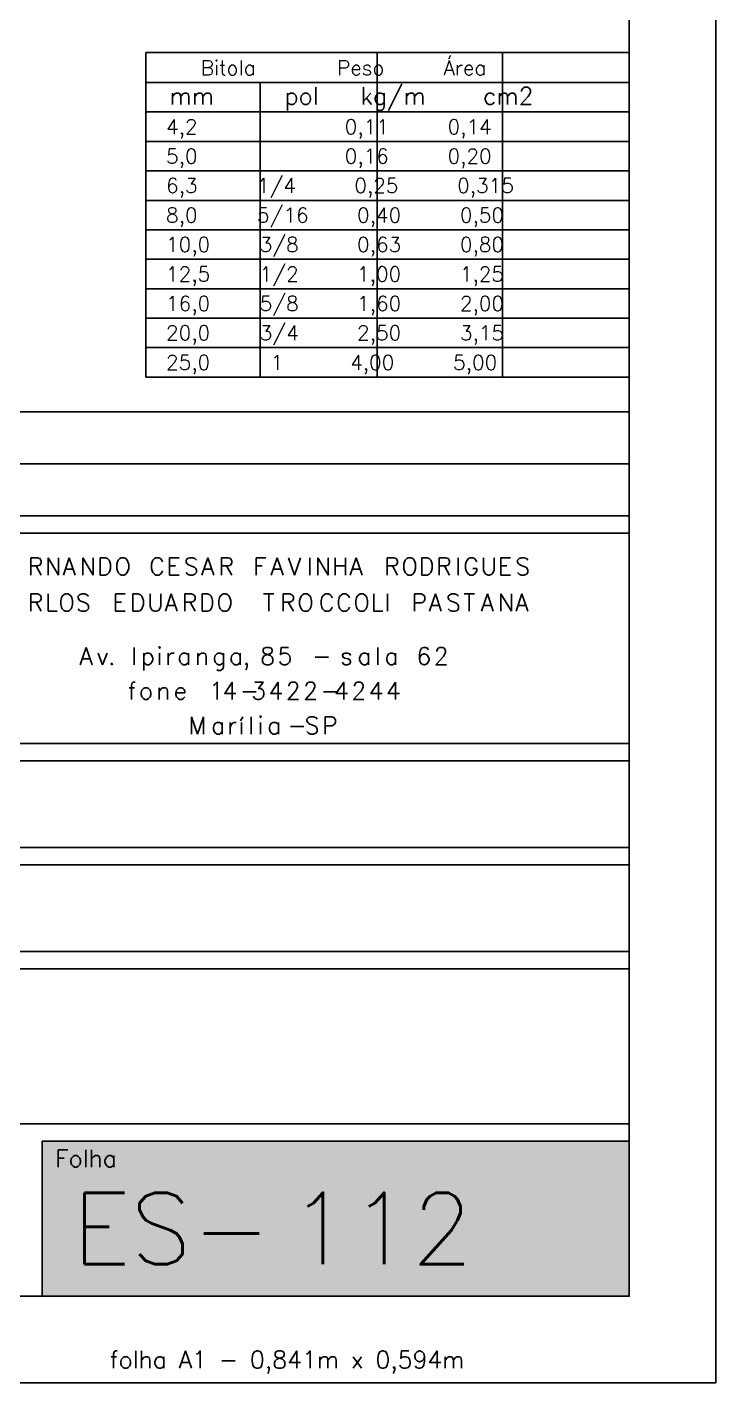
# Model space of a CAD drawing. Extents: x 0 to 84.1, y 0 to 59.4.
# Drawn here: x 76.15 to 84.1, y 0 to 15.65 of the extents above; entities that cross this region are included whole.
import ezdxf

# ---------------------------------------------------------------- set-up
doc = ezdxf.new("R2010")
doc.units = 0
for name, color, linetype in [('2', 2, 'CONTINUOUS'), ('26', 3, 'CONTINUOUS'), ('3', 3, 'CONTINUOUS'), ('4', 4, 'CONTINUOUS')]:
    doc.layers.add(name, color=color, linetype=linetype)
doc.styles.get("Standard").update_dxf_attribs({"font": 'ROMANS.SHX'})

msp = doc.modelspace()

# ---------------------------------------------------------------- linework, layer by layer
at = {"layer": '2', "linetype": 'CONTINUOUS'}
for p, q in [((84.1, 0), (84.1, 59.4)), ((77.516812, 15.356271), (83.1, 15.356271)), ((77.516812, 15.356271), (77.516812, 11.607914)), ((80.190396, 15.356271), (80.190396, 11.607914)), ((81.637418, 15.356271), (81.637418, 11.607914)), ((83.1, 15.356271), (83.1, 11.607914)), ((77.516812, 15.007914), (83.1, 15.007914)), ((78.836731, 11.607914), (78.836731, 15.007914)), ((77.516812, 14.667914), (83.1, 14.667914)), ((77.516812, 14.327914), (83.1, 14.327914)), ((77.516812, 13.987914), (83.1, 13.987914)), ((77.516812, 13.647914), (83.1, 13.647914)), ((77.516812, 13.307914), (83.1, 13.307914)), ((77.516812, 12.967914), (83.1, 12.967914)), ((77.516812, 12.627914), (83.1, 12.627914)), ((77.516812, 12.287914), (83.1, 12.287914)), ((77.516812, 11.947914), (83.1, 11.947914)), ((77.516812, 11.607914), (83.1, 11.607914)), ((83.1, 11.207914), (65.6, 11.207907)), ((83.1, 10.607908), (65.6, 10.607901)), ((65.6, 10.007925), (83.1, 10.007933)), ((83.1, 9.80792), (65.6, 9.807913)), ((83.1, 7.379951), (65.6, 7.379943)), ((83.1, 7.179951), (67.209955, 7.179943)), ((83.1, 6.179962), (65.6, 6.179955)), ((83.1, 5.979963), (66.609964, 5.979956)), ((83.1, 4.979975), (65.6, 4.979967)), ((83.1, 4.779975), (67.209955, 4.779967)), ((83.1, 2.989987), (65.6, 2.98998)), ((0, 0), (84.1, 0))]:
    msp.add_line(p, q, dxfattribs=at)
for points in [[(77.516812, 15.356271), (77.516812, 14.667914), (83.1, 14.667914), (83.1, 15.356271), (77.516812, 15.356271)], [(83.1, 14.327914), (77.516812, 14.327914), (77.516812, 13.987914), (83.1, 13.987914), (83.1, 14.327914)], [(83.1, 13.647914), (77.516812, 13.647914), (77.516812, 13.307914), (83.1, 13.307914), (83.1, 13.647914)], [(83.1, 12.967914), (77.516812, 12.967914), (77.516812, 12.627914), (83.1, 12.627914), (83.1, 12.967914)], [(83.1, 12.287914), (77.516812, 12.287914), (77.516812, 11.947914), (83.1, 11.947914), (83.1, 12.287914)]]:
    msp.add_lwpolyline(points, dxfattribs=at)
at = {"layer": '3', "linetype": 'CONTINUOUS'}
for p, q in [((83.1, 1), (83.1, 58.4)), ((2.499999, 1), (83.1, 1))]:
    msp.add_line(p, q, dxfattribs=at)
msp.add_lwpolyline([(76.320078, 2.789988), (76.320078, 1), (83.1, 1), (83.1, 2.789988), (76.320078, 2.789988)], dxfattribs=at)
for points in [[(76.320078, 2.789988), (76.320078, 1), (83.1, 1)], [(76.320078, 2.789988), (83.1, 1), (83.1, 2.789988)], [(76.320078, 2.789988), (83.1, 2.789988), (76.320078, 2.789988)]]:
    msp.add_solid(points, dxfattribs=at)

# ---------------------------------------------------------------- texts
at = {"layer": '2', "linetype": 'CONTINUOUS'}
for s, height, p in [('     Bitola       Peso     Área', 0.17, (77.516812, 15.092914)), ('  mm     pol   kg/m    cm2', 0.2, (77.516812, 14.752914)), ('  4,2             0,11     0,14', 0.17, (77.516812, 14.412914)), ('  5,0             0,16     0,20', 0.17, (77.516812, 14.072914)), ('  6,3     1/4     0,25     0,315', 0.17, (77.516812, 13.732914)), ('  8,0     5/16    0,40     0,50', 0.17, (77.516812, 13.392914)), ('  10,0    3/8     0,63     0,80', 0.17, (77.516812, 13.052914)), ('  12,5    1/2     1,00     1,25', 0.17, (77.516812, 12.712914)), ('  16,0    5/8     1,60     2,00', 0.17, (77.516812, 12.372914)), ('  20,0    3/4     2,50     3,15', 0.17, (77.516812, 12.032914)), ('  25,0     1      4,00     5,00', 0.17, (77.516812, 11.692914)), ('R', 0.2, (76.156207, 9.323591)), ('N', 0.2, (76.356207, 9.323591)), ('A', 0.2, (76.556207, 9.323591)), ('N', 0.2, (76.756207, 9.323591)), ('D', 0.2, (76.956207, 9.323591)), ('O', 0.2, (77.156207, 9.323591)), ('C', 0.2, (77.556207, 9.323591)), ('E', 0.2, (77.756207, 9.323591)), ('S', 0.2, (77.956207, 9.323591)), ('A', 0.2, (78.156207, 9.323591)), ('R', 0.2, (78.356207, 9.323591)), ('F', 0.2, (78.756207, 9.323591)), ('A', 0.2, (78.956207, 9.323591)), ('V', 0.2, (79.156207, 9.323591)), ('I', 0.2, (79.374808, 9.323591)), ('N', 0.2, (79.469965, 9.323591)), ('H', 0.2, (79.669965, 9.323591)), ('A', 0.2, (79.869965, 9.323591)), ('R', 0.2, (80.269965, 9.323591)), ('O', 0.2, (80.469965, 9.323591)), ('D', 0.2, (80.669965, 9.323591)), ('R', 0.2, (80.869965, 9.323591)), ('I', 0.2, (81.088566, 9.323591)), ('G', 0.2, (81.183723, 9.323591)), ('U', 0.2, (81.383723, 9.323591)), ('E', 0.2, (81.583723, 9.323591)), ('S', 0.2, (81.783723, 9.323591)), ('R', 0.2, (76.156207, 8.906526)), ('L', 0.2, (76.356207, 8.906526)), ('O', 0.2, (76.50845, 8.906526)), ('S', 0.2, (76.70845, 8.906526)), ('E', 0.2, (77.134487, 8.906526)), ('D', 0.2, (77.334487, 8.906526)), ('U', 0.2, (77.534487, 8.906526)), ('A', 0.2, (77.734487, 8.906526)), ('R', 0.2, (77.934487, 8.906526)), ('D', 0.2, (78.134487, 8.906526)), ('O', 0.2, (78.334487, 8.906526)), ('T', 0.2, (78.86769, 8.906526)), ('R', 0.2, (79.06769, 8.906526)), ('O', 0.2, (79.26769, 8.906526)), ('C', 0.2, (79.515447, 8.906526)), ('C', 0.2, (79.715447, 8.906526)), ('O', 0.2, (79.915447, 8.906526)), ('L', 0.2, (80.115447, 8.906526)), ('I', 0.2, (80.274985, 8.906526)), ('P', 0.2, (80.583723, 8.906526)), ('A', 0.2, (80.783723, 8.906526)), ('S', 0.2, (80.983723, 8.906526)), ('T', 0.2, (81.183723, 8.906526)), ('A', 0.2, (81.383723, 8.906526)), ('N', 0.2, (81.583723, 8.906526)), ('A', 0.2, (81.783723, 8.906526)), ('A', 0.2, (76.749957, 8.288667)), ('I', 0.2, (77.349957, 8.288667)), ('i', 0.2, (77.641901, 8.288667)), ('8', 0.2, (78.837671, 8.288667)), ('5', 0.2, (79.037671, 8.288667)), ('l', 0.2, (80.160659, 8.288667)), ('6', 0.2, (80.642069, 8.288667)), ('2', 0.2, (80.842069, 8.288667)), ('v', 0.2, (76.949957, 8.288667)), ('.', 0.2, (77.079925, 8.288667)), ('p', 0.2, (77.459234, 8.288667)), ('r', 0.2, (77.741754, 8.288667)), ('a', 0.2, (77.880126, 8.288667)), ('n', 0.2, (78.084983, 8.288667)), ('g', 0.2, (78.284983, 8.288667)), ('a', 0.2, (78.477864, 8.288667)), (',', 0.2, (78.637671, 8.288667)), ('-', 0.2, (79.437671, 8.288667)), ('s', 0.2, (79.760659, 8.288667)), ('a', 0.2, (79.960659, 8.288667)), ('a', 0.2, (80.273143, 8.288667)), ('f', 0.2, (77.307518, 7.888667)), ('o', 0.2, (77.43804, 7.888667)), ('n', 0.2, (77.63804, 7.888667)), ('e', 0.2, (77.83804, 7.888667)), ('1', 0.2, (78.245794, 7.888667)), ('4', 0.2, (78.403147, 7.888667)), ('3', 0.2, (78.733361, 7.888667)), ('4', 0.2, (78.933361, 7.888667)), ('2', 0.2, (79.133361, 7.888667)), ('2', 0.2, (79.333361, 7.888667)), ('4', 0.2, (79.690714, 7.888667)), ('2', 0.2, (79.890714, 7.888667)), ('4', 0.2, (80.090714, 7.888667)), ('4', 0.2, (80.290714, 7.888667)), ('-', 0.2, (78.603147, 7.888667)), ('-', 0.2, (79.533361, 7.888667)), ('M', 0.2, (78.010067, 7.488667)), ('í', 0.2, (78.585794, 7.488667)), ('l', 0.2, (78.697528, 7.488667)), ('i', 0.2, (78.807055, 7.488667)), ('S', 0.2, (79.351888, 7.488667)), ('P', 0.2, (79.551888, 7.488667)), ('a', 0.2, (78.271854, 7.488667)), ('r', 0.2, (78.458614, 7.488667)), ('a', 0.2, (78.918789, 7.488667)), ('-', 0.2, (79.151888, 7.488667)), ('Folha', 0.2, (76.471307, 2.490012))]:
    msp.add_text(s, height=height, dxfattribs=at).set_placement(p)
at = {"layer": '26', "linetype": 'CONTINUOUS'}
msp.add_text('folha A1 - 0,841m x 0,594m', height=0.2, dxfattribs=at).set_placement((77.100061, 0.168065))
at = {"layer": '4', "linetype": 'CONTINUOUS'}
for s, p in [('ES-', (76.66808, 1.368604)), ('112', (79.172213, 1.368604))]:
    msp.add_text(s, height=0.825, dxfattribs=at).set_placement(p)

doc.saveas('drawing.dxf')
